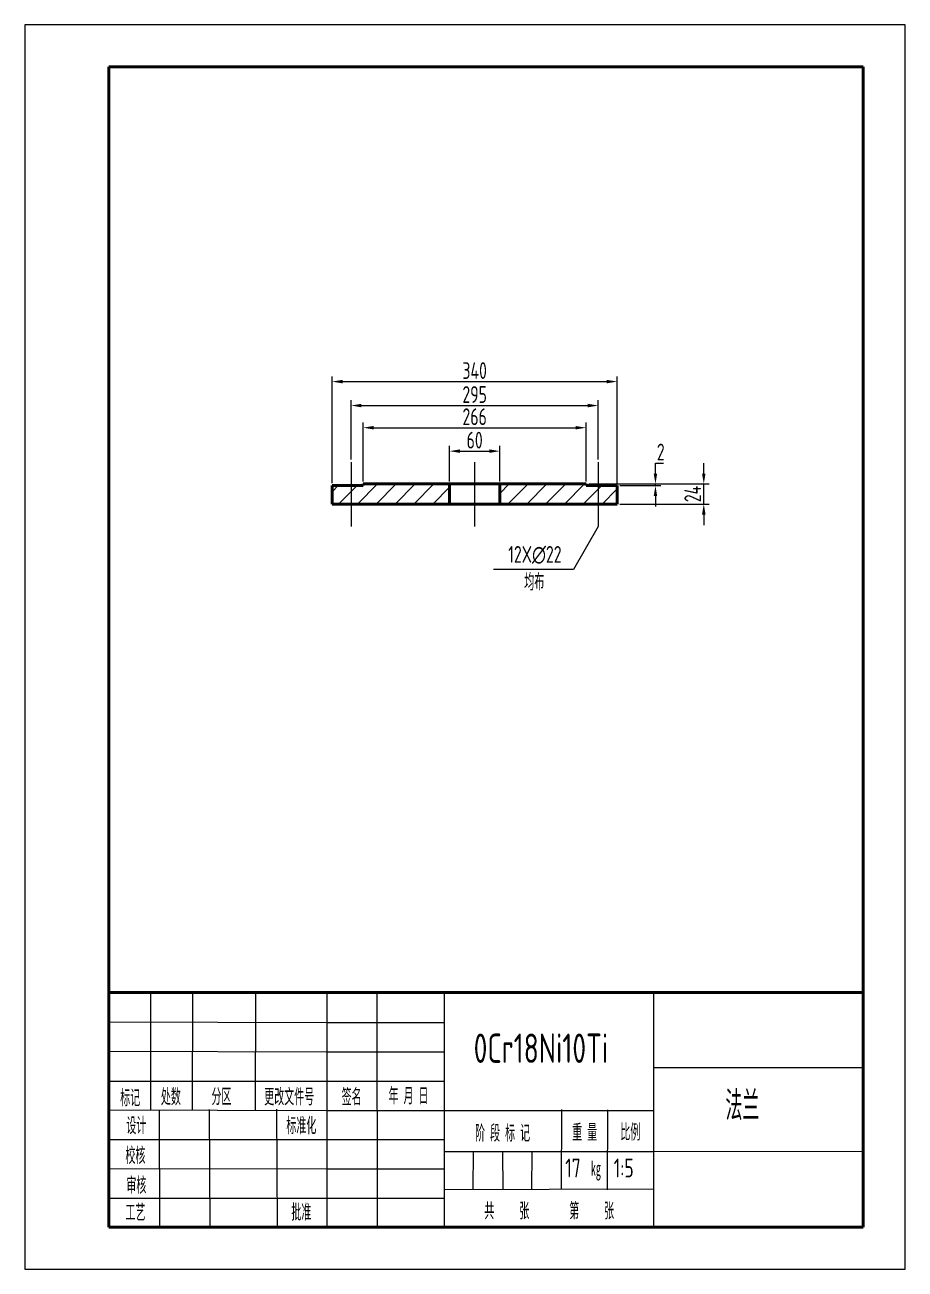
# Model space of a CAD drawing. Header units: millimetres. Extents: x -4783 to 11684, y 6425 to 68023.
# Drawn here: x -3579.1 to -3369.1, y 6424.9 to 6721.9 of the extents above; entities that cross this region are included whole.
import ezdxf
from ezdxf.enums import TextEntityAlignment as Align

# ---------------------------------------------------------------- set-up
doc = ezdxf.new("R2010")
doc.units = ezdxf.units.MM
doc.linetypes.add('CENTER2', pattern=[28.575, 19.05, -3.175, 3.175, -3.175])
for name, color, linetype, lineweight in [('中心线', 1, 'CENTER2', 15), ('剖面线', 2, 'Continuous', 20), ('尺寸线', 3, 'Continuous', 15), ('细实线', 2, 'Continuous', 15), ('轮廓', 6, 'Continuous', 50), ('轮廓线', 7, 'Continuous', 50)]:
    doc.layers.add(name, color=color, linetype=linetype, lineweight=lineweight)
doc.styles.add('工程字', font='gbenor.shx', dxfattribs={"width": 0.8, "bigfont": 'gbcbig.shx'})
doc.styles.add('文字5.0', font='SimSun.ttf', dxfattribs={"width": 0.5, "height": 5})

# ---------------------------------------------------------------- blocks, each defined once
blk = doc.blocks.new('A4')
at = {"layer": '剖面线'}
for p, q in [((-180, 66), (-180.07, 37.98)), ((-170, 65.97), (-170.07, 37.95)), ((-155, 65.94), (-155.07, 37.92)), ((-138, 66.03), (-137.99, 9.99)), ((-126, 66.03), (-125.99, 9.99)), ((-110, 66.03), (-109.99, 9.99)), ((-60, 66.04), (-59.99, 10)), ((-190, 59), (-138, 58.9)), ((-138.04, 58.9), (-110, 58.9)), ((-190.01, 52), (-138.01, 51.9)), ((-138.04, 51.9), (-110, 51.9)), ((-10, 48.04), (-60, 48.01)), ((-190, 44.9), (-110, 44.9)), ((-190.04, 38), (-138.04, 37.9)), ((-178, 38), (-177.85, 10)), ((-166, 38.07), (-165.85, 10.07)), ((-150, 38.15), (-149.85, 10.15)), ((-138.04, 37.9), (-110, 37.9)), ((-110, 37.9), (-59.99, 37.9)), ((-81.99, 38.07), (-82.07, 18.97)), ((-70.99, 38.02), (-71.07, 18.93)), ((-190, 30.9), (-110, 30.9)), ((-59.98, 28.01), (-110, 28.01)), ((-103.03, 28.14), (-103.12, 19.09)), ((-96.04, 28.01), (-96.01, 19.01)), ((-89.04, 28.01), (-89.12, 18.96)), ((-9.99, 28.04), (-59.98, 28.01)), ((-190.07, 24), (-138.07, 23.9)), ((-138.04, 23.9), (-110, 23.9)), ((-109.82, 18.97), (-59.99, 19.13)), ((-190, 16.9), (-110, 16.9))]:
    blk.add_line(p, q, dxfattribs=at)
at = {"layer": '细实线'}
for p, q in [((0, 297), (-210, 297)), ((-210, 297), (-210, 0)), ((0, 0), (0, 297)), ((-210, 0), (0, 0))]:
    blk.add_line(p, q, dxfattribs=at)
at = {"layer": '轮廓'}
for p, q in [((-190, 10), (-190, 78)), ((-10, 78), (-10, 10)), ((-190, 66), (-10, 66.04)), ((-10, 10), (-190, 10))]:
    blk.add_line(p, q, dxfattribs=at)
at = {"layer": '轮廓线'}
for p, q in [((-10, 287), (-190, 287)), ((-190, 287), (-190, 10)), ((-10, 10), (-10, 287)), ((-190, 10), (-10, 10))]:
    blk.add_line(p, q, dxfattribs=at)
at = {"layer": '尺寸线', "style": '工程字', "width": 0.8}
for tag, height, p in [('5', 7, (-86.88, 49.22)), ('1', 7, (-38.82, 35.49)), ('3', 4.5, (-79.24, 21.89)), ('4', 4.5, (-67.13, 21.89))]:
    blk.add_attdef(tag, text='', height=height, dxfattribs=at).set_placement(p, align=Align.CENTER)
at = {"layer": '轮廓', "style": '文字5.0', "width": 0.5}
for s, p in [('标记', (-184.88, 41.05)), ('处数', (-175.18, 41.29)), ('分区 ', (-162.51, 41.29)), ('更改文件号', (-146.94, 41.29)), ('签名', (-132.04, 41.29)), ('年 月 日', (-118.48, 41.51)), ('设计', (-183.41, 34.4)), ('标准化', (-144.05, 34.4)), ('阶 段 标 记', (-96.04, 32.62)), ('重 量', (-76.45, 32.85)), ('比例', (-65.55, 32.85)), ('校核', (-183.63, 27.29)), ('kg', (-73.78, 23.52)), ('审核', (-183.41, 20.18)), ('工艺', (-183.63, 13.74)), ('批准', (-144.05, 13.74)), ('共     张        第     张', (-84.9, 14.06))]:
    blk.add_text(s, height=3.5, dxfattribs=at).set_placement(p, align=Align.MIDDLE)

msp = doc.modelspace()

# ---------------------------------------------------------------- linework, layer by layer
at = {"layer": '中心线'}
for p, q in [((-3501.2915, 6617.5117), (-3501.2915, 6602.161)), ((-3471.7915, 6617.5117), (-3471.7915, 6602.161)), ((-3442.2915, 6617.5117), (-3442.2915, 6602.161))]:
    msp.add_line(p, q, dxfattribs=at)
at = {"layer": '尺寸线'}
for p, q in [((-3505.7915, 6612.5337), (-3505.7915, 6637.9936)), ((-3437.7915, 6612.5337), (-3437.7915, 6637.9936)), ((-3503.2915, 6636.7436), (-3440.2915, 6636.7436)), ((-3501.2915, 6618.1367), (-3501.2915, 6632.2811)), ((-3442.2915, 6618.1367), (-3442.2915, 6632.2811)), ((-3498.7915, 6631.0311), (-3444.7915, 6631.0311)), ((-3498.3915, 6612.9337), (-3498.3915, 6626.9871)), ((-3445.1915, 6612.9337), (-3445.1915, 6626.9871)), ((-3495.8915, 6625.7371), (-3447.6915, 6625.7371)), ((-3477.7915, 6612.9337), (-3477.7915, 6621.4024)), ((-3475.2915, 6620.1524), (-3468.2915, 6620.1524)), ((-3465.7915, 6612.9337), (-3465.7915, 6621.4024)), ((-3428.663, 6614.8087), (-3428.663, 6617.3087)), ((-3428.663, 6617.3087), (-3426.7434, 6617.3087)), ((-3417.13, 6614.8087), (-3417.13, 6617.3087)), ((-3444.5665, 6612.3087), (-3427.413, 6612.3087)), ((-3444.5665, 6612.3087), (-3415.88, 6612.3087)), ((-3437.1665, 6611.9087), (-3427.413, 6611.9087)), ((-3428.663, 6611.9087), (-3428.663, 6612.3087)), ((-3417.13, 6607.5087), (-3417.13, 6612.3087)), ((-3428.663, 6609.4087), (-3428.663, 6606.9087)), ((-3437.1665, 6607.5087), (-3415.88, 6607.5087)), ((-3417.13, 6605.0087), (-3417.13, 6602.5087)), ((-3442.2915, 6602.161), (-3448.2043, 6591.9197)), ((-3448.2043, 6591.9197), (-3467.2732, 6591.9197))]:
    msp.add_line(p, q, dxfattribs=at)
for points in [[(-3503.2915, 6637.1603), (-3503.2915, 6636.3269), (-3505.7915, 6636.7436)], [(-3440.2915, 6637.1603), (-3440.2915, 6636.3269), (-3437.7915, 6636.7436)], [(-3498.7915, 6631.4478), (-3498.7915, 6630.6144), (-3501.2915, 6631.0311)], [(-3444.7915, 6631.4478), (-3444.7915, 6630.6144), (-3442.2915, 6631.0311)], [(-3495.8915, 6626.1537), (-3495.8915, 6625.3204), (-3498.3915, 6625.7371)], [(-3447.6915, 6626.1537), (-3447.6915, 6625.3204), (-3445.1915, 6625.7371)], [(-3475.2915, 6620.5691), (-3475.2915, 6619.7358), (-3477.7915, 6620.1524)], [(-3468.2915, 6620.5691), (-3468.2915, 6619.7358), (-3465.7915, 6620.1524)], [(-3429.0796, 6614.8087), (-3428.2463, 6614.8087), (-3428.663, 6612.3087)], [(-3417.5467, 6614.8087), (-3416.7133, 6614.8087), (-3417.13, 6612.3087)], [(-3429.0796, 6609.4087), (-3428.2463, 6609.4087), (-3428.663, 6611.9087)], [(-3417.5467, 6605.0087), (-3416.7133, 6605.0087), (-3417.13, 6607.5087)]]:
    msp.add_solid(points, dxfattribs=at)
at = {"layer": '细实线'}
for p, q in [((-3505.7915, 6610.4671), (-3504.3499, 6611.9087)), ((-3501.2915, 6610.4769), (-3499.8597, 6611.9087)), ((-3499.7696, 6607.5087), (-3494.9696, 6612.3087)), ((-3495.2795, 6607.5087), (-3490.4795, 6612.3087)), ((-3490.7893, 6607.5087), (-3485.9893, 6612.3087)), ((-3486.2992, 6607.5087), (-3481.4992, 6612.3087)), ((-3481.8091, 6607.5087), (-3477.7915, 6611.5263)), ((-3465.7915, 6610.0559), (-3463.5387, 6612.3087)), ((-3463.8486, 6607.5087), (-3459.0486, 6612.3087)), ((-3459.3585, 6607.5087), (-3454.5585, 6612.3087)), ((-3454.8683, 6607.5087), (-3450.0683, 6612.3087)), ((-3450.3782, 6607.5087), (-3445.5782, 6612.3087)), ((-3442.2915, 6611.1053), (-3441.4881, 6611.9087)), ((-3504.2597, 6607.5087), (-3501.2915, 6610.4769)), ((-3445.8881, 6607.5087), (-3442.2915, 6611.1053)), ((-3441.3979, 6607.5087), (-3437.7915, 6611.1151))]:
    msp.add_line(p, q, dxfattribs=at)
at = {"layer": '轮廓线'}
for p, q in [((-3505.7915, 6611.9087), (-3498.3915, 6611.9087)), ((-3505.7915, 6607.5087), (-3505.7915, 6611.9087)), ((-3498.3915, 6612.3087), (-3445.1915, 6612.3087)), ((-3498.3915, 6612.3087), (-3498.3915, 6611.9087)), ((-3477.7915, 6607.5087), (-3477.7915, 6612.3087)), ((-3465.7915, 6607.5087), (-3465.7915, 6612.3087)), ((-3445.1915, 6612.3087), (-3445.1915, 6611.9087)), ((-3445.1915, 6611.9087), (-3437.7915, 6611.9087)), ((-3437.7915, 6611.9087), (-3437.7915, 6607.5087)), ((-3437.7915, 6607.5087), (-3505.7915, 6607.5087))]:
    msp.add_line(p, q, dxfattribs=at)

# ---------------------------------------------------------------- block references
at = {"layer": '尺寸线'}
msp.add_blockref('A4', (-3369.0964, 6424.8946), dxfattribs=at).add_auto_attribs({'1': '法兰', '3': '17', '4': '1:5', '5': '0Cr18Ni10Ti'})

# ---------------------------------------------------------------- texts
at = {"layer": '尺寸线', "style": '工程字', "width": 0.8}
for s, p in [('12X∅22', (-3463.7885, 6593.4975)), ('均布', (-3459.9734, 6586.8891))]:
    msp.add_text(s, height=4, dxfattribs=at).set_placement(p)
at = {"layer": '尺寸线', "char_height": 4, "attachment_point": 5, "style": '工程字'}
for s, insert in [('340', (-3471.7915, 6639.3686)), ('295', (-3471.7915, 6633.6561)), ('266', (-3471.7915, 6628.3621)), ('60', (-3471.7915, 6622.7774)), ('2', (-3427.3907, 6619.9337))]:
    msp.add_mtext(s, dxfattribs=dict(at, insert=insert))
at = {"layer": '尺寸线', "insert": (-3419.755, 6609.9087), "char_height": 4, "attachment_point": 5, "rotation": 90, "style": '工程字'}
msp.add_mtext('24', dxfattribs=at)

doc.saveas('drawing.dxf')
